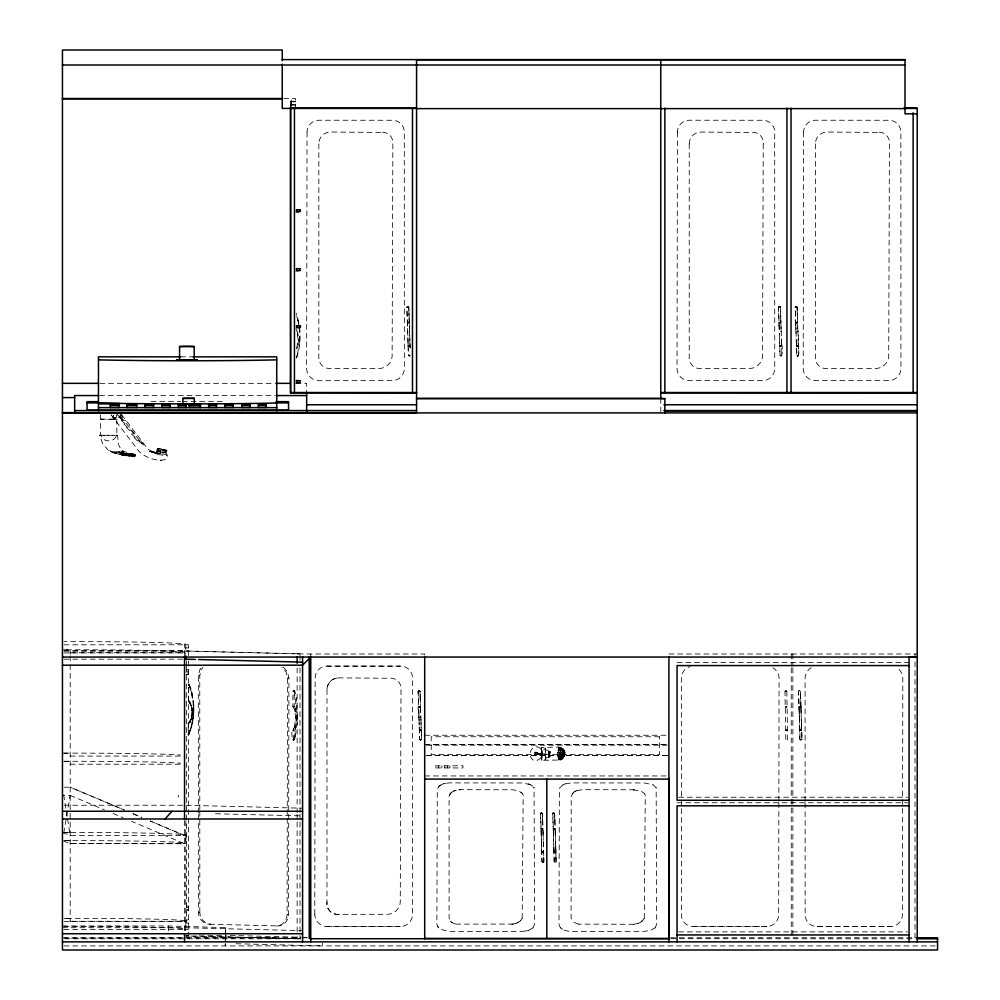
<?xml version="1.0" encoding="UTF-8"?>
<svg xmlns="http://www.w3.org/2000/svg" width="1000" height="1000" viewBox="0 0 1000 1000"><rect width="100%" height="100%" fill="white"/><g stroke="black" fill="none" stroke-linecap="round" stroke-linejoin="round"><path stroke-width="0.75" stroke-dasharray="5 3.75" d="M100.625 414.7L100.625 434.162C101.65 443.038 115.763 443.062 116.838 434.2L116.862 415.363M188.475 700.738L191.15 706.213M318.837 143.825L318.837 356.275A10.788 10.788 0 0 0 331.05 368.438L379.925 368.438A13.075 13.075 0 0 0 392.137 356.275L392.85 143.825A10.45 10.45 0 0 0 380.688 132.387M326.975 689.688L326.975 902.138A10.788 10.788 0 0 0 339.188 914.35L388.062 914.287A13.075 13.075 0 0 0 400.275 902.087L401 689.688A10.45 10.45 0 0 0 388.837 678.25L338.787 677.887A11.725 11.712 0 0 0 326.975 689.688A11.725 11.712 0 0 1 338.787 677.938M558.787 759.812L563.275 757.837L563.088 748.913L563.162 758.037L564.362 756.05L564.125 750.225L561.737 747.913L558.337 747.1L541.312 747.438L541.55 760.35L558.725 760.025L561.825 759.087L564.812 755.113L564.125 750.225L563.162 758.037C556.025 766.525 556.388 746.15 560.163 747.3C559.837 750.913 563.212 758.975 558.587 760.013C563.525 758.85 567.438 753.125 563.088 748.913L558.337 747.1M689.237 143.825L689.237 356.275A10.788 10.788 0 0 0 701.438 368.488L750.325 368.438A13.075 13.075 0 0 0 762.525 356.275L763.25 143.825M815.413 143.825L815.413 356.275A10.788 10.788 0 0 0 827.625 368.488L876.5 368.438A13.075 13.075 0 0 0 888.713 356.275L889.425 143.825A10.45 10.45 0 0 0 877.262 132.387M283.337 667.262L287.413 671.838L288.913 677.975L288.538 914.375C288.725 920.9 282.925 926.712 276.325 925.938C282.45 926.087 287.2 920.3 287.1 914.412L287.475 678.012L285.975 671.875L281.9 667.3M314.775 914.35L315.175 677.887A11.8 11.8 0 0 1 326.975 666.087L400.275 666.087A11.812 11.8 0 0 1 412.438 677.575L412.488 914.35A12.212 12.212 0 0 1 400.275 926.55L326.975 926.55A12.212 12.212 0 0 1 314.775 914.35L314.775 914.287M778.863 802.712L778.662 914.75A11.8 11.8 0 0 1 766.862 926.5L693.562 926.55A11.812 11.8 0 0 1 681.4 915.062L681.35 678.288A12.212 12.212 0 0 1 690.4 666.5M778.863 801.213L779.075 678.288A12.212 12.212 0 0 0 772.975 667.775M558.488 747.113L558.725 760.025M295.3 736.062C292.95 750.037 289.425 725.925 294.3 730.125M294.462 706.562L293.5 707.262L292.85 706.538L292.938 691.263C295.425 687.537 295.812 697.113 296.35 698.363M293.275 740.325L294.012 730.375L293.35 729.4M293.15 706.538L293.675 707.237L294.175 706.325L294.288 691.287L293.612 690.325M190.375 730.475L188.137 734.725L188.25 723.4L190.325 720.738M190.087 730.05L188.837 734.312L188.137 734.287M188.25 723.838L191.025 718.9M188.463 701.637L188.625 684.325L190.787 688.225L193.388 700.888M188.625 684.725L190.787 688.625M188.15 733.65L188.137 734.7M188.238 724.488L188.25 723.662M188.625 685.413L188.625 684.35M188.25 724.062L188.25 723.425M188.463 701.15L190.487 703.975L191.637 708.275M541.013 749.3C546.487 756.7 533.987 766.375 530.425 756.2C528.013 749.85 536.688 742.788 541.15 749.562M548.35 754.7L548.413 752.975M549.175 754.425L549.188 753.55M561.987 758.863L561.737 747.913L558.212 747.537M295.3 736.188L297.575 719.7L296.363 698.25M297.587 719.725L297.712 715.3M541.975 756.162L541.663 759.562L541.337 748.238L545.513 748.188L545.725 759.488L541.663 759.562M62.45 925.962L168.337 925.962L225.525 927.663L225.263 940.4M225.387 939.412L225.525 935.337L300.85 937.237M193.312 714.188L193.05 700.625L193.4 705.413M193.663 714.262L193.837 709.388M299.575 341.325L299.312 328.162M421.525 739.287L421.25 730.325L420.262 729.375L419.338 730.387L419.613 739.35L420.6 740.263L421.525 739.287L419.613 739.35M191.875 715.05L192.013 712.375M192.225 715.2L192.362 712.35M298.637 339.888L297.587 346.838M548.462 753.9C548.138 746.525 553.038 756.287 548.737 757.438C544.012 758.525 539.587 758.037 541.175 752.75C539.862 748.562 550.425 749.125 549.062 752.475M549.125 755.275L549.188 752.712M564.675 751.825L564.175 756.675L564.888 752.425L563.175 749.675L558.625 747.575L560.163 747.3L558.112 748.375L561.487 748.225C566.375 750.425 564.987 756.05 561.825 759.087C557.375 743.512 568.162 747.2 563.275 757.837L558.85 759.6L560.45 759.538M549.05 756.05L549.038 755.013M543.775 862.062L543.612 852.562L542.638 851.625L541.7 852.625L541.975 861.637L542.962 862.562L543.875 861.812L541.975 861.637M559.062 756.838L563.45 755.8L564.963 753.45L563.938 750.863L559.8 748.512L558.038 749.562L563.85 751.825L564.812 755.113M555.988 862.062L555.825 852.562L554.85 851.625L553.913 852.625L554.188 861.637L555.175 862.562L556.087 861.812L554.188 861.637M543.612 852.562L541.825 852.125M555.825 852.562L554.038 852.125M799.7 727.262C800.288 729.775 797.95 743.863 801.912 739.45M406.875 307.262L407.812 306.25L408.787 307.188L409.263 322.212L408.338 323.2L407.35 322.275L406.875 307.262L408.787 307.2L408.05 306.3L406.9 307.013L408.4 355.3L409.387 356.225L410.05 355.925L408.45 355.525L408.225 348.075M410.025 346.238C404.725 345.6 412.137 345.688 409.038 345.312M420.012 691.45L419.025 690.575L418.1 691.5L418.575 706.488L419.562 707.412L420.487 706.375L420.012 691.5C419.588 688.875 415.962 692.738 420.012 691.5M780.4 307.2L779.412 306.275L778.5 307.238L778.962 322.275L779.95 323.2L780.888 322.188L780.4 307.2C779.938 304.675 776.4 308.438 780.4 307.2L780.525 310.575M779.737 346.275C780.1 343.775 783.763 347.287 779.725 346.287L779.675 343.025M781.162 331L781.925 355.238L781 356.225L780.013 355.3L779.312 331.05M795.175 307.262L796.112 306.25L797.1 307.188L797.562 322.212L796.637 323.2L795.662 322.275L795.175 307.262L797.087 307.2L796.35 306.3L795.2 307.013L796.087 334.1M798.325 346.238C794.338 347.475 797.85 343.738 798.325 346.238C798.188 347.125 800.362 359.075 796.7 355.3L796 331.05M801.637 730.45L799.725 730.512L800.4 729.55L801.6 730.188L801.912 739.463L801 740.425L800.05 739.75L798.55 691.188L799.7 690.475L800.438 691.388L800.888 706.425L799.963 707.4L798.975 706.475L798.512 691.462C798.875 688.962 802.562 692.45 798.512 691.462M192.875 718.525L193.312 713.75M193.225 718.662L193.663 713.863M299.575 341.287L297.525 353.862M541.138 831.688L540.513 813.562L541.45 812.562L542.425 813.5M542.875 828.525C538.837 827.537 542.525 831.025 542.875 828.525L542.413 813.5L540.763 812.875M552.712 813.562L553.663 812.562L554.637 813.5L555.087 828.525L554.163 829.513L553.175 828.587L552.712 813.562L554.625 813.5L552.975 812.875M799.725 730.512L800.65 729.525L801.587 730.2M290.725 104.95L291.4 98.625L291.4 106.4M559.9 747.675L560.262 759.762L563.825 754.388C567.038 752.113 560.35 752.312 559.05 752.763L560.75 754.4L565.025 753.438L557.987 752.663M784.938 691.562C789.35 690.175 782.45 690.438 786.85 691.538M787.113 706.55C782.75 707.938 789.6 707.712 785.212 706.587M785.662 730.387C790.1 730.662 783.2 728.938 787.513 730.35M198.35 812.85L198.325 675.775L199.812 669.712L201.588 667.225M199.788 809.7L199.762 675.738L201.262 669.675L203.025 667.188M548.55 752.638L549.012 752.013M548.987 755.612L548.737 757.438M116.825 415.037C117.2 419.925 112.1 417.863 111.088 414.862L138.737 451C145.025 457.675 157 461.788 165.375 459.525C172.525 452.4 157.537 448.512 155.363 453.288M188.863 700.775L188.9 700.588M191.55 717.25L191.875 714.65M191.875 717.537L192.225 714.762M188.9 700.537L188.787 701.65L188.9 700.987M564.612 752.6L563.962 750.375L562.825 749.8L561.3 750.675M192.875 718.075L191.25 726.725M192.512 722.95L193.225 718.275M63.738 833.1L70.188 795.337L62.45 795.337M156.8 451.463L157.525 448.575L166.875 450.4L166.137 453.288L156.838 451.6L157.562 451.325M157.162 451.788L157.275 448.663M157.575 450.775C157.675 444.513 172.338 452.925 162.775 452.188C151.375 449.925 162.488 450.363 165.9 452.212M160.463 452.688L160.95 449.9L159.838 449.575M163.2 449.175L162.725 451.962L166.388 453.188M166.025 452.85L166.513 450.062M292.987 730.088L293.725 728.625M522.188 918.363L523.162 795.438L522.525 793.65M644.3 918.363L645.263 795.438L644.625 793.65M191.25 726.338L192.188 722.275M191.562 727.038L192.512 722.55M189.25 685.025L193.05 701.075M189.137 685.462L189.325 684.338L190.487 689.038M191.025 719.3L191.55 716.85M191.325 719.7L191.875 717.087M294.35 727.15L295.6 718.288L294.962 711.375M541.688 760.362L541.95 753.25M545.388 748.162L545.725 759.488M296.35 357.638L297.525 353.825M296.65 358.013C301.35 343.587 301.425 327.425 296.075 313.163M190.087 730.5L191.25 726.287M190.375 730.875L191.562 726.637M125.562 454.05L126.737 454.4L118.112 452L134.238 456.175L132 455.075L124.075 454.55L119.562 452.875L120.288 452.287L128.825 454.425L133.012 454.288M451.5 792.25L449.087 796.413L449.087 917.475C448.425 921.5 453.1 923.6 456.362 924.188M409.25 322.438C405.863 322.812 407.837 324.812 407.638 329.387M408.137 346.05L408.8 345.35M780.863 322.438C779.15 324.15 778.188 320.825 779.112 325.337M779.75 346.05L780.65 345.312L781.6 345.988M797.55 322.438C795.837 324.15 794.875 320.825 795.8 325.337M796.438 346.05L797.337 345.312L798.288 345.988M800.863 706.663C799.125 708.325 798.238 705.075 799.15 709.562M419.363 730.138L420.262 729.412L421.2 730.037M540.638 813.062L541.663 849.562M552.837 813.062L554.237 861.862L555.85 862.25M296.588 348.275L298.275 339.913L296.75 331.512M296.85 348.775L297.587 346.788M191.325 719.25L189.675 723.275M564.825 755.013L562.15 758M293.712 728.812L294.35 727M295.012 728.838L296.913 718.312L295.163 707.825M188.725 733.875L188.837 734.712L190.087 730.1M127.287 454.438C141.888 455.825 122.225 454.525 120.188 453.013C122.35 454.087 131.675 453.188 135.463 454.988L135.538 455.613C135.025 457.587 128.488 454.475 131.925 455.763L130.85 455.513M548.775 754.1L548.775 751.625L550.125 751.6L550 756.7M562.712 757.913L564.913 754.788L562.163 752.513M522.188 918.312L520.525 920.863M644.3 918.312L640.688 922.262M564.888 754.3L564.825 753.062M133.887 456.012L118.9 454.475L108.888 450.8L102.888 444.263L99.637 435.262L117.487 435.262L118.65 444.913L120.925 449.288L123.863 451.7L122.55 450.863M117.463 435.3L99.612 435.3M189.675 722.875L190.588 721.188M113.612 415.175L112.938 417.262M449.475 794.663L449.963 793.825M573.612 792.25L571.2 796.413L571.087 918.425L573.162 921.975M564.712 754.463L559.75 755.713L558.188 757.487L561.475 756.9L563.875 753L564.575 753.9M440.737 784.875L438.862 786.275L437.287 789.688L436.875 924.438L438.512 927.913M532.962 927.913L534.6 924.388L534.05 787.7M655.062 927.913L656.7 924.388L656.162 787.7M118.35 417.425L120.875 415.387A2.037 0.938 -37.4 0 0 121.213 414.837M572.075 793.825L572.75 793.037M166.238 450.213L157.637 449M561.3 752.725L563.938 750.863L564.688 752.1L561.9 748.9M562.737 751.338L563.375 750.7L558.888 749.65M119.562 452.875L122.037 452.95L120.075 452.612M300.363 211.812L300.963 210.275L299.6 209.562M300.363 270.7L300.963 269.175L299.6 268.45M300.363 327.675L300.963 326.138L299.6 325.425M300.363 382.6L300.963 381.062L299.6 380.35M450.637 793.037L453.688 791.012L459.35 789.688L512.55 789.75L518.625 790.837L522.525 793.7M297.225 209.625C300.562 208.312 300.15 213.412 296.887 211.9M297.225 268.512C300.562 267.213 300.15 272.3 296.887 270.8M297.225 325.475C300.562 324.175 300.15 329.263 296.887 327.762M297.225 380.412C300.562 379.1 300.15 384.2 296.887 382.688M520.525 920.812L516.112 923.375M641.737 921.55L642.625 920.812M542.625 829.2L540.975 828.575M554.837 829.2L553.188 828.575L555.087 828.525M543.65 862.25L542.025 861.862L541.5 841.862M564.663 754.9L561.475 756.9M438.862 786.325L443.188 783.812L449.087 782.9L522.388 782.962L530.837 784.737L534.05 787.75M562.85 784.875L559.788 787.938L559.388 789.688L558.987 924.438C559.85 929.887 566.55 931.263 571.2 931.388L644.488 931.338L650.6 930.413L655.062 927.862M532.962 927.862L528.488 930.462L522.388 931.388L449.087 931.388L440.45 929.3L437.287 926.188M573.612 792.3L575.788 791.012M564.888 752.425L564.3 752.775L563.375 750.7M517.413 922.812L518.587 922.212M640.688 922.212L638.225 923.375M574.625 791.637L577.075 790.525M300.663 209.838L295.663 210.425M300.887 325.938L295.65 326.275M300.663 380.625L295.65 381.213M562.85 784.925L565.288 783.812M166.875 450.4L160.95 449.9M453.688 791.062L456.362 790.188M299.625 325.65L297.775 325.863M516.112 923.325L511.737 924.325M638.225 923.325L633.837 924.325M577.075 790.575L583 789.638L634.65 789.8M119.388 452.163L126.875 453.963M443.188 783.863L446.037 783.188M565.288 783.863L571.2 782.9L644.488 782.962L652.95 784.788M525.55 931.1L528.488 930.413M300.487 270.675L297.025 271.087M558.438 759.562L560.087 759.225L558.3 758.7L562.737 752.837L563.85 751.825L564.663 753.213M558.088 756.012L559.75 755.713L558.013 754.362L559.688 752.663L557.987 751.025L559.7 750.375L558.013 750.3M132.85 454.338L134.162 454.25L123.45 451.438M121.512 452.45L123.875 452.262L121.988 452.113M294.113 690.312C296.975 705.65 296.788 725.013 293.762 740.325M513.263 924.062L456.362 924.125M300.012 211.875L297.038 212.2M299.288 270.863L300.012 270.763M300.012 327.738L297.025 328.062M300.012 382.663L298.212 382.887M101.15 419.175L116.825 419.1L115.75 419.212M534.913 752.225L540.75 754.3L534.525 754.212L540.75 753.4L540.75 754.3L542.112 754.35L542.1 753.438L534.913 752.225A13.987 3.7 -0.2 0 1 534.525 754.212L542.112 754.35L534.913 752.225L540.75 753.4M558.962 758.763L560.625 758.55L559.038 757.575L560.7 756.7L559.075 756.1L560.75 754.4L559.087 754.463M534.525 754.212L542.1 753.438M299.212 209.862L295.863 210.075M298.525 268.85L299.212 268.762M299.212 380.662L295.863 380.863M297.025 382.987L298.325 382.863M298.637 268.812L295.863 268.962M633.837 924.275L578.462 924.125M295.637 212.3L297.137 212.175M295.65 269.312L300.487 268.612M295.637 271.188L297.125 271.062M295.637 328.15L297.125 328.025M295.637 383.088L297.125 382.962M297.863 325.838L295.863 325.925M296.925 380.812L297.863 380.763M633.05 789.887L640.725 790.837L644.625 793.7M114.887 419.25L115.925 419.212M135.1 454.462L132.762 454.188M459.35 789.737L460.887 789.688M407.35 322.275L409.263 322.212M778.962 322.275L780.875 322.212M795.662 322.275L797.562 322.212M408.4 355.3L410.312 355.238M780.013 355.3L781.925 355.238M796.7 355.3L798.612 355.238M132.025 454.888L135.463 454.988M132 455.5L135.538 455.613M418.575 706.488C423.888 708 414.9 704.887 418.775 711.237M798.975 706.475L800.888 706.425M421.25 730.325L419.338 730.387L419.212 724.975M800 739.525L801.912 739.463M540.513 813.562L542.413 813.5M113.787 419.275L115.05 419.25M300.012 660.062L300.012 653.838L188.625 651.05L185.75 651.112L185.75 654.237M297.137 653.913L300.012 653.838M198.325 675.775L199.762 675.738M287.475 678.012L288.913 677.975M198.375 912.537L199.812 912.5C199.925 918.462 204.725 924.225 210.9 924.225C204.225 925.062 198.412 919.05 198.375 912.537L198.35 814.412M287.1 914.412L288.538 914.375M300.012 935.55L300.012 938.662L185.75 935.95L301.05 938.775L62.45 938.812M300.012 938.662L297.137 938.737L297.137 935.625M112.5 419.3L113.925 419.275M112.6 419.3L103.588 419.275M283.612 98.525L295.475 98.525L295.475 106.3M295.475 101.587L290.387 101.587L290.387 108.012M290.387 101.75L295.138 101.75L295.138 106.425M290.387 104.812L295.138 104.812M290.387 104.95L294.45 104.95M180.625 356.838L193.025 356.838M99.825 383.35L274.262 383.35M295.975 383.35L306.663 383.35L306.663 392.537M99.575 395.55L275.525 395.55M151.1 401.65L180.775 401.65M182.338 401.65L224.5 401.65M64 644.788L188.625 644.788L188.625 655.738M184.55 647.85L188.625 647.962M62.45 649.812L70.188 649.812L70.188 654.438M64 650.812L184.55 650.812M64 651.025L188.625 651.025M70.188 652.725L184.55 652.725M64 652.925L184.55 652.925A108.837 2.725 0 0 0 63.963 649.812M668.913 653.988L917.2 653.988M64 659.163L183.012 659.163M677.05 662.525L909.062 662.525M326.975 666.137L400.275 666.137M186.588 669.7L188.625 669.7M186.588 671.325L188.625 671.213M186.588 672.875L188.625 672.875M186.588 674.375L188.625 674.375M186.588 674.488L188.625 674.488M424.7 735.25L667.362 735.25M424.7 744.388L667.362 744.388M424.7 744.475L667.362 744.475M426.25 745.188L667.362 745.188M62.45 753.162L70.188 753.162M426.25 755.413L667.362 755.413M426.25 755.6L667.362 755.6M70.188 756.075L184.55 756.075M64 761.3L70.188 761.3M70.188 764.212L183.012 764.212M435.513 767.887L462.962 767.962L462.962 765.775L435.513 765.85L435.513 767.962M424.7 775.95L668.913 775.95M64 787.2L70.188 787.2L124.513 810.113L70.188 787.2M678.612 797.212L907.5 797.212M677.05 802.763L907.5 802.763M64 805.238L183.012 805.238M64 832.513L70.188 832.513M62.45 832.513L70.188 835.425L184.55 835.425L150.25 820.962M70.188 840.65L62.45 840.65L70.188 843.562L184.55 843.763L131.662 821.375M70.188 843.562L184.55 843.562M186.588 906.188L188.625 906.125M186.588 907.35L188.625 907.35M186.588 909.35L188.625 909.287M186.588 910.512L188.625 910.512M64 918.363L70.188 918.363M186.588 919.862L188.625 919.862M70.188 921.275L184.55 921.275M64 921.475L184.55 921.475A108.837 2.725 0 0 0 63.963 918.363M188.625 923.025L186.588 923.025L186.588 666.075M326.975 926.5L400.275 926.5M693.562 926.55L766.862 926.55M805.113 802.913L805.138 915.062A11.812 11.8 0 0 0 817.3 926.5L890.6 926.5A11.8 11.8 0 0 0 902.4 914.75L902.812 678.288A12.212 12.212 0 0 0 896.7 667.725M817.3 926.55L890.6 926.55M62.45 927.712L184.55 927.712L302.587 930.675M64 929.613L188.625 929.613M678.612 931.888L907.5 931.888M185.912 935.85L188.625 935.85M64 937.775L185.138 937.775M186.7 937.775L300.938 937.775M302.475 937.775L307.062 937.775M670.562 937.775L915.688 937.775M62.45 938.112L274.913 937.775M670.688 938.713L914.987 938.812L914.987 653.875M64 945.913L937.55 945.913M877.262 132.438L827.212 132.025A11.725 11.712 0 0 0 815.413 143.875M380.688 132.438L330.637 132.025A11.725 11.712 0 0 0 318.837 143.875M296.325 211.488L297.337 211.5M296.288 270.35L297.337 270.387M297.337 327.35L296.238 327.225M296.325 382.275L297.337 382.287M297.262 211.462L298.212 211.513M297.262 270.363L298.212 270.4M297.262 327.325L298.212 327.375M297.262 382.25L298.212 382.3M102.463 419.25L103.725 419.275M184.55 651.025L302.587 653.988L424.7 653.988L424.7 657.038M292.938 691.263L294.288 691.287M292.825 706.287L294.175 706.325M292.663 730.337L294.012 730.375M292.6 739.362L293.95 739.388M186.112 805.275L302.587 808.2M215.613 813.75L301.038 815.888M209.462 924.262L277.775 925.9M302.387 937.275L307 937.387M236.05 943.75L322.375 945.913L322.375 943.2M122.212 452.337L120.438 452.3L123.012 452.275L134.075 456.138L126.438 455.7L115.062 452.587M116.613 413.787L120.363 417.188M121.538 417.225L122.7 417.262L120.125 413.888M121.2 420.513L125.525 423.938M119.2 417.163L122.95 420.562M124.7 420.613L125.862 420.65M123.775 423.888L131.275 430.7L142.762 444.237M126.35 427.262L133.262 434.062M131.512 434L142.175 444.212M139.012 440.825L140.175 440.863M150.812 451.637L152.125 451.987L149.637 451.6M152.7 452L157.662 452.788M151.675 452.287L152.85 452.325M154.3 453L158.975 453.137M541.55 753.875L550.037 754.137L550.025 751.663M548.663 756.7L549.913 756.737M199.1 935.013L225.525 935.8M101.562 419.225L102.613 419.25M296.45 209.387L297.838 209.462M296.45 268.275L297.838 268.35M296.45 325.238L297.838 325.325M296.45 380.175L297.838 380.25M298.125 211.488L298.913 211.537M298.113 270.375L298.913 270.438M298.113 327.35L298.913 327.4M298.113 382.275L298.913 382.325M124.425 453.5L125.025 453.713L119.138 452.075L111.95 451.887L120.162 452.287L119.525 451.975M127.737 454.588L132.088 454.675L130.95 454.688M297.725 209.438L298.9 209.525M297.725 268.325L298.9 268.412M297.725 325.288L298.9 325.375M297.725 380.225L298.9 380.312M100.95 419.188L101.75 419.212M298.812 211.513L299.662 211.637M298.8 270.413L299.713 270.512M298.8 382.3L299.65 382.425M128.15 456.037L129.7 456.163M298.788 209.5L299.725 209.587M298.788 268.387L299.713 268.488M298.788 325.35L299.713 325.45M298.788 380.288L299.713 380.375M541.312 747.438L541.95 751.462M561.413 749L562.875 749.15M554.837 851.637L555.788 852.312M542.625 851.637L543.575 852.312M126.25 453.988L135.025 454.375M125.925 454.412L119.688 452.5M126.463 455.863L120.325 454.8M129.55 454.525L125.775 454.137M124.275 455.25L135.325 456.125L132.45 455.5M132.825 455.9L134.3 456.275M134.238 456.175L133.35 455.825M160.987 453.6L159.512 453.288M121.775 455.087L123.488 455.412M113.812 452.137L114.887 452.35M134.7 456.312L123.462 455.112M541.337 748.238L542.05 754.8M152.562 451.688L160.525 453.525L153.575 452.663M150.075 451.3L153.138 451.7M562.25 757.4L562.95 757.537M119.537 452.238L126.613 454.375L120.337 452.4M121.125 452.788L124.288 453.65M131.637 455.7L132.975 456M578.462 924.188L573.162 921.925M119.6 454.562L109.775 450.712M300.7 327.537L296.55 327.113L296.575 325.363M161.4 460.675L160.175 460.337L160.938 460.55M153.287 452.025L154.6 452.375M157.225 453.088L154.012 452.362L154.75 452.7M154.162 452.675L155.475 453.038M152.738 451.45L149.15 449.988L147.012 447.875L121.213 414.137M564.362 756.05L558.987 751.125L560.55 749.75L558.763 748.438L560.388 748.475L562.087 750.1L564.425 753.9M115.213 453.438L110.35 451.438M158.975 449.338L157.925 448.787M125.65 453.762L121.25 451.775M528.337 783.75L532.788 786.137M133.088 813.725L141.662 817.337M133.088 813.838L141.662 817.463M150.25 821.1L184.55 835.625A108.837 2.725 0 0 0 63.963 832.5M70.188 795.337L104.5 809.875M113.075 813.5L123.075 817.738M155.325 452.713L156.062 453.05M149.5 451.275L150.225 451.613M123.025 452.35L120.95 451.05M562.2 756.338L563.425 757.15M452.137 922.65L450.175 921.112M113.225 415.662A2.612 1.212 -37.4 0 0 112.762 416.763L113.7 417.875A8.137 3.775 -37.4 0 0 116.688 417.962L119.275 416.962A2.612 1.212 -37.4 0 0 120.5 415.887M652.95 784.737L656.162 787.75M560.625 927.862L562.562 929.3M520.962 792.1L521.85 792.862M134.1 437.375L137.262 440.775M140.762 440.875L145.338 447.6M135.013 434.113L119.312 415.062M119.787 417.175L122.362 420.55M296.512 209.412L296.55 211.262L300.7 211.688M296.512 268.3L296.55 270.15L300.7 270.575M296.512 380.2L296.55 382.05L300.7 382.475M293.275 706.963L293.863 707.987M296.15 329.363L297.025 331.062M548.638 757.475L548.45 755.212M293.85 707.8L294.475 709.6M297.025 331.012L298.637 339.938M191.462 705.875L189.887 701.875L191.975 708.05M296.762 316.137L298.7 324M190.487 688.65L192.438 696.862M294.462 709.438L294.962 711.5M297.725 333.013L298.238 335.188M188.675 733.6L188.837 734.3M297.85 319.925L299.312 328.212M191.9 692.087L193.75 705.3M63.663 794.737L66.075 809.8M66.312 811.312L67.287 817.337M67.525 818.85L70.188 835.425M188.612 724.062L188.575 723.438L188.637 724.262M191.975 707.613L192.362 712.8M191.975 708L192.275 710.387M191.637 707.875L191.925 710.487M549.15 751.975L549.087 753.037M548.387 756.287L548.438 754.575M553.188 828.575L553.35 831.688M800.925 707.887L801.575 728.888M555.125 830.013L555.775 851.012M542.925 830.013L543.288 840.45M800.4 691.137L800.837 702.475M799.112 709.4L799.3 713.637M554.6 813.25L554.775 816.912M553.312 831.525L553.425 833.612M542.388 813.25L542.562 816.912M541.1 831.525L541.213 833.612M800.537 694.65L800.662 698.388M554.738 816.775L554.9 820.638M553.387 833.487L553.5 835.775M542.525 816.775L542.7 820.638M541.175 833.487L541.287 835.775M419.975 691.2L420.125 694.737M420.5 707.788L420.85 717.938M418.125 691.25L419.05 720.438M191.925 710.088L192.013 712.775M797.05 306.938L797.212 310.575M797.588 323.675L797.788 329.325M797.175 310.438L797.463 318.225M795.763 325.163L795.863 327.238M800.812 702.387L801.6 728.225M780.9 323.675L781.1 329.325M780.362 306.938L780.775 318.225M778.525 306.988L779.4 334.1M779.075 325.163L779.25 329.387M554.875 820.525L555.325 833.062M542.663 820.525L543.112 833.062M408.75 306.938L408.913 310.575M409.288 323.675L409.487 329.325M408.875 310.438L409.3 322.362M407.438 323.725L407.5 325.337M420.213 698.213L420.925 720.35M420.087 694.587L420.25 698.337M418.85 713.337L418.675 709.212M797.425 318.137L797.938 334.05M795.825 327.113L795.938 329.387M800.95 706.562L801.087 710.875M799.262 713.55L799.45 718.363M780.738 318.137L781.25 334.05M553.475 835.688L553.825 847.562M541.263 835.688L541.45 840.5M409.125 318.137L409.637 334.05M418.925 715.612L419 718M418.812 713.238L418.975 717.987M798.012 335.363L797.875 331C799.5 330.75 798.55 375.275 796.525 348.075M798.25 343.963L798.375 348.025M781.562 343.963C784.087 351.425 779.725 365.175 779.837 348.075M555.288 833.025L555.562 841.812M543.088 833.025L543.562 851.012M409.712 335.363L409.575 331L410.1 347.912M409.95 343.963L410.075 348.025M420.925 719.2L421.163 727.812M407.7 331.05L407.837 335.45M419.05 719.262L419.663 739.538L420.363 740.163L421.512 739.475L421.312 731.8M798.088 338.8L798.25 344.65M796.237 338.862L796.338 343.188M799.425 718.35L799.625 725.425M781.4 338.8L781.562 344.65M779.55 338.862L779.65 343.188M555.588 841.787L555.688 846.15M543.375 841.787L543.8 858.213M409.787 338.8L409.95 344.65M421 722.7L421.175 728.662M421.188 727.738L421.4 735.788M407.938 338.862L408.038 343.188M419.15 722.75L419.188 725.088M796.363 343.025L796.425 346.275M801.513 723.938L801.812 736.087M555.712 846.087L556 858.213M419.275 726.988L419.325 728.713M408.062 343.025L408.125 346.275M801.737 732.163L801.888 739.688M555.837 850.288L555.938 854.3M541.587 845.25L541.638 847.438M799.65 725.3L799.675 727.425M556.025 858.075L556.087 861.812M553.85 847.438L553.925 852.613M543.825 858.075L543.875 861.812M553.9 849.4L553.925 851.062M541.688 849.4L541.712 852.613M193.75 704.9L193.837 709.788M193.4 705.362L193.487 709.8M786.812 691.275L787.675 739.85C783.938 740.6 789.6 740.413 785.825 739.875L784.975 691.312M805.113 801.4L805.088 678.288A12.212 12.212 0 0 1 811.2 667.725M792.875 653.875L792.875 666.438M792.875 667.887L792.875 806.513M792.875 807.962L792.875 938.812M791.25 653.875L791.25 666.438M791.25 667.887L791.25 806.513M791.25 807.962L791.25 938.812M660.775 398.363L660.775 412.6M449.85 765.85L449.85 767.962M447.5 765.85L447.5 767.962M444.787 765.85L444.787 767.962M441.838 765.85L441.838 767.962M438.663 765.85L438.663 767.962M310.738 653.988L310.738 657.038M300.012 667.85L300.012 812.6M300.012 814.15L300.012 820.375M300.012 821.938L300.012 934M297.137 667.925L297.137 812.675M297.137 814.225L297.137 820.45M297.137 822.013L297.137 934.075M291.062 101.75L291.062 106.425M225.525 927.663L225.525 933.8M225.525 935.337L225.263 945.913L225.263 943.475M199.788 811.263L199.812 912.5M188.625 660.863L188.625 935.875M186.588 660.863L186.588 665.3M185.775 644.375L185.775 652.513M185.775 835.2L185.775 843.337M185.775 921.062L185.775 929.2M185.75 820.775L185.75 931.275M184.55 655.738L184.55 644.788A108.837 2.725 0 0 0 63.963 641.675M184.55 820.612L184.55 934.287M178.637 795.138L178.637 797.175M168.337 925.962L168.337 934.1M70.188 655.812L70.188 921.475M63.963 926.5A108.837 2.725 0 0 1 184.55 929.613M339.188 914.287A10.788 10.788 0 0 1 326.975 902.087M63.963 761.3A108.837 2.725 0 0 1 180.475 763.162M63.963 753.162A108.837 2.725 0 0 1 180.475 755.025M63.963 840.65A108.837 2.725 0 0 1 184.55 843.763M689.237 143.875A11.725 11.712 0 0 1 701.038 132.075L751.087 132.438A10.45 10.45 0 0 1 763.25 143.875M307.038 132.025L306.625 368.488A12.212 12.212 0 0 0 318.837 380.688L392.137 380.637A12.212 12.212 0 0 0 404.35 368.488L404.3 131.662A11.812 11.8 0 0 0 392.137 120.275L318.837 120.225A11.8 11.8 0 0 0 307.038 132.025L307.038 132.075M677.425 132.025L677.025 368.488A12.212 12.212 0 0 0 689.237 380.637L762.525 380.637A12.212 12.212 0 0 0 774.737 368.488L774.688 131.662A11.812 11.8 0 0 0 762.525 120.275L689.237 120.225A11.8 11.8 0 0 0 677.425 132.025L677.425 132.075M803.6 132.025L803.2 368.488A12.212 12.212 0 0 0 815.413 380.637L888.713 380.637A12.212 12.212 0 0 0 900.925 368.488L900.875 131.662A11.812 11.8 0 0 0 888.713 120.275L815.413 120.225A11.8 11.8 0 0 0 803.6 132.025L803.6 132.075M133.338 456.037L131.875 456.062L134.075 456.138L131.55 456.05L133.35 456.112M133.15 456.05L131.65 456.05L133.05 456.05M659.538 736.762L431.2 736.762L431.2 754.538L659.538 754.538L659.538 736.762M119.725 452.225L118.637 452.025L121.337 452.5L119.725 452.188M122.537 452.875L121.912 452.675L123.812 453.3L122.537 452.875M120.1 452.638L119.488 452.35L120.113 452.638M158.025 454.312A5.7 0.663 9.8 0 0 166.85 455.325A5.7 0.663 9.8 0 0 158.887 453.312A5.7 0.663 9.8 0 0 158.025 454.312"/><path stroke-width="1.5" d="M165.05 818.988L171.975 811.263M185.825 405L182.925 404.875L182.925 398.363L194.325 398.363L194.325 404.875L188.675 405.025M194.325 398.363L182.925 398.363M179.562 360.075L179.562 346.525L186.887 346.337L194.213 346.525L194.213 360.075M194.213 346.525L179.562 346.525M195.938 404.9L189.675 405.062M184.088 403.913C174.6 404.363 202.887 404.375 193.05 403.913M216.45 405.325L208.637 405.412M185.738 403.9L189.513 403.875L187.237 403.888M200.438 405.462L189.4 405.487M193.888 403.875L203.925 403.862A129.9 3.262 0 0 0 276.737 403M282.238 59.6L904.987 59.6L904.987 113.837L917.2 113.837M416.562 59.8L904.987 59.8M62.45 65.013L904.987 65.013M62.45 98.525L282.05 98.525M62.45 98.825L282.238 98.825M290.387 108.125L416.562 108.125M903.85 108.012L917.2 108.125L917.2 941.862M416.562 108.425L282.238 108.425L282.238 64.175M904.987 108.425L917.2 108.425M416.562 108.625L904.987 108.625M180.625 356.838L98.462 356.838L98.462 410.887M193.025 356.838L276.737 356.838L276.737 410.887M62.45 383.35L98.275 383.35M275.825 383.35L289.837 383.35M290.725 392.537L416.562 392.537M660.775 392.537L917.2 392.537M416.562 392.95L290.387 392.85L290.387 107.812M660.775 392.85L917.2 392.95M98.012 395.55L74.662 395.55L74.662 412.912M277.075 395.55L306.663 395.55M62.45 397.587L74.662 397.587M416.562 398.363L660.775 398.363L664.85 398.663L664.85 412.912M416.562 398.663L664.85 398.663M98 401.65L87.062 401.65L87.062 410.062L288.538 410.062L288.538 401.65L276.05 401.65M87.062 402.875L98 402.875M276.05 402.875L288.538 402.875M306.663 404.75L416.562 404.75M663.888 404.75L917.2 404.75M110.325 405.325L118.863 405.325M126.75 405.325L136.688 405.325M144.963 405.325L153.55 405.325M225 405.325L233.238 405.325M241.788 405.325L250.1 405.325M258.375 405.325L266.212 405.325M110.325 407.4L118.863 407.4M126.75 407.4L136.688 407.4M144.963 407.4L153.55 407.4M162.162 407.4L170.263 407.4M178.375 407.4L186.25 407.4M189.4 407.4L200.438 407.4M208.637 407.4L216.45 407.4M225 407.4L233.238 407.4M241.788 407.4L250.1 407.4M258.375 407.4L266.212 407.4M98.462 407.625L276.737 407.625M74.662 410.562L416.562 410.562M663.888 410.562L917.2 410.562M664.85 410.875L917.2 410.875M62.45 412.6L416.562 412.6M62.45 412.912L917.2 412.912M62.45 657.05L917.2 657.05L909.062 657.038L909.062 941.862M62.45 665.188L302.587 665.188L310.738 657.038L310.738 941.862M909.062 665.575L677.05 665.575L677.05 800.263L909.062 800.263M424.7 779.1L668.913 779.1M909.062 805.825L677.05 805.825L677.05 941.862M62.45 811.263L302.587 811.263M62.45 818.988L302.587 818.988M62.45 933.737L302.587 933.737M677.05 934.95L909.062 934.95M917.25 937.775L937.55 937.775L937.55 950L62.45 950L62.45 50L282.238 50L282.238 60.675M424.7 938.4L668.913 938.4M310.325 938.713L668.913 938.812M917.2 938.812L937.55 938.812M62.45 941.862L937.55 941.862M182.875 403.875L171.262 403.862A129.9 3.262 0 0 1 98.462 403M186.25 405.487L178.375 405.462M170.263 405.412L162.162 405.325M185.888 405.05L181.325 404.85M184.55 659.163L195.425 659.425M198.538 659.513L302.587 662.125M913.125 112.788L913.125 392.95M791.025 108.125L791.025 392.95M786.95 108.125L786.95 392.95M669.137 778.5L669.137 938.812M668.913 657.038L668.913 941.862M664.85 108.125L664.85 392.95M660.775 59.8L660.775 398.638M546.812 779.175L546.812 938.4M424.7 657.038L424.7 938.812M416.562 59.6L416.562 412.912M412.488 108.125L412.488 392.95M309.212 657.05L309.212 938.612M306.663 392.5L306.663 412.6M302.587 656.7L302.587 941.875M297.137 657.025L297.137 663.25M294.45 108.125L294.45 392.95M290.725 108.125L290.725 392.95M266.212 407.525L266.212 404.113L258.375 404.113L258.375 407.525M250.1 407.525L250.1 404.113L241.788 404.113L241.788 407.525M233.238 407.525L233.238 404.113L225 404.113L225 407.525M216.45 407.525L216.45 404.113L208.637 404.188L208.637 407.55M200.438 407.575L200.438 404.237L189.4 404.275L189.4 407.575M186.25 407.575L186.25 404.263L178.375 404.25L178.375 407.575M185.75 655.788L185.75 658.9M184.55 656.45L184.55 818.988M184.55 933.737L184.55 941.875M170.263 407.55L170.263 404.188L162.162 404.113L162.162 407.525M153.55 407.525L153.55 404.113L144.963 404.113L144.963 407.525M136.688 407.525L136.688 404.113L126.75 404.113L126.75 407.525M118.863 407.525L118.863 404.113L110.325 404.113L110.325 407.525M276.737 359.862A129.9 3.262 0 0 1 98.462 359.862M176.663 359.875L197.475 359.95L176.663 359.875M99.65 403.587L119.663 403.65L99.65 403.587"/></g></svg>
